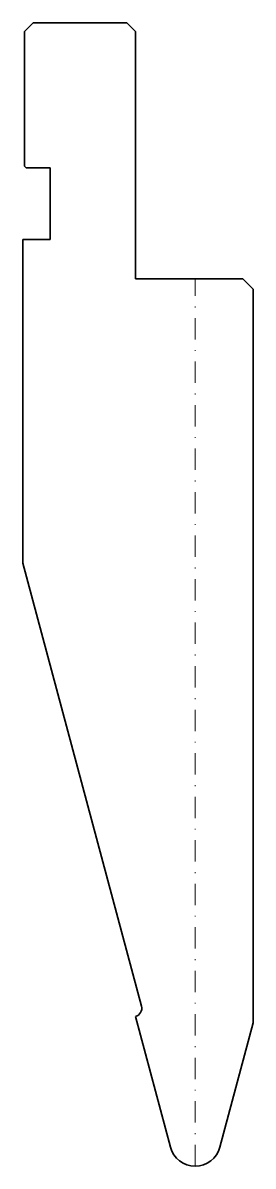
# Model space of a CAD drawing. Header units: millimetres. Extents: x -20 to 7, y 0 to 134.
import ezdxf

# ---------------------------------------------------------------- set-up
doc = ezdxf.new("R2010")
doc.units = ezdxf.units.MM
doc.header["$LTSCALE"] = 5
doc.linetypes.add('AUSGEZOGEN', pattern=[0])
doc.linetypes.add('DASHDOT', pattern=[1, 0.5, -0.25, 0, -0.25])
doc.layers.add('2', color=7, linetype='Continuous')

msp = doc.modelspace()

# ---------------------------------------------------------------- linework, layer by layer
at = {"layer": '2', "color": 7, "linetype": 'AUSGEZOGEN', "lineweight": 35}
for p, q in [((-20, 133), (-19, 134)), ((-20, 117.2), (-20, 133)), ((-19, 134), (-8, 134)), ((-8, 134), (-7, 133)), ((-7, 133), (-7, 104)), ((-19.8, 117), (-20, 117.2)), ((-17, 117), (-19.8, 117)), ((-17, 108.6), (-17, 117)), ((-20.2, 70.66), (-20.2, 108.6)), ((-20.2, 108.6), (-17, 108.6)), ((-7, 104), (5.6, 104)), ((5.6, 104), (6.8, 102.8)), ((6.8, 102.8), (6.8, 16.79)), ((-6.29, 18.76), (-20.2, 70.66)), ((-2.9, 2.22), (-7, 17.53)), ((6.8, 16.79), (2.9, 2.22))]:
    msp.add_line(p, q, dxfattribs=at)
at = {"layer": '2', "color": 7, "linetype": 'DASHDOT', "lineweight": 18}
msp.add_line((0, 0), (0, 104), dxfattribs=at)
at = {"layer": '2', "color": 7, "linetype": 'AUSGEZOGEN', "lineweight": 35}
for centre, radius, start, end in [((-7.26, 18.5), 1, 285, 15), ((0, 3), 3, 195, 345)]:
    msp.add_arc(centre, radius, start, end, dxfattribs=at)

doc.saveas('drawing.dxf')
